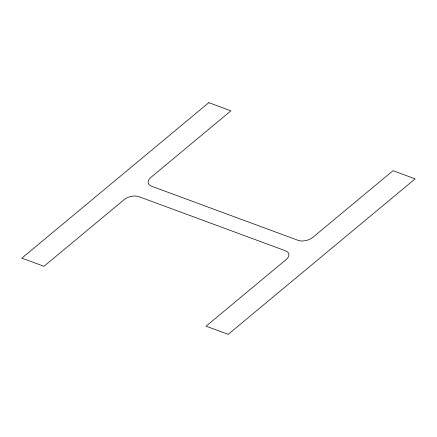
<?xml version="1.0" encoding="UTF-8"?>
<svg xmlns="http://www.w3.org/2000/svg" width="437" height="437" viewBox="0 0 437 437"><rect width="100%" height="100%" fill="white"/><g stroke="black" fill="none" stroke-linecap="round" stroke-linejoin="round"><path stroke-width="0.66" d="M208.804 102.662L21.85 258.141L43.979 266.313L124.103 199.676A10.707 6.113 -15.1 0 1 138.879 196.655L285.53 250.811A10.707 6.113 -15.1 0 1 286.191 259.534L206.067 326.171L228.196 334.338L415.15 178.859L393.021 170.687L312.897 237.324A10.707 6.113 -15.1 0 1 298.121 240.345L151.47 186.189A10.707 6.113 -15.1 0 1 150.809 177.466L230.933 110.829L208.804 102.662"/></g></svg>
